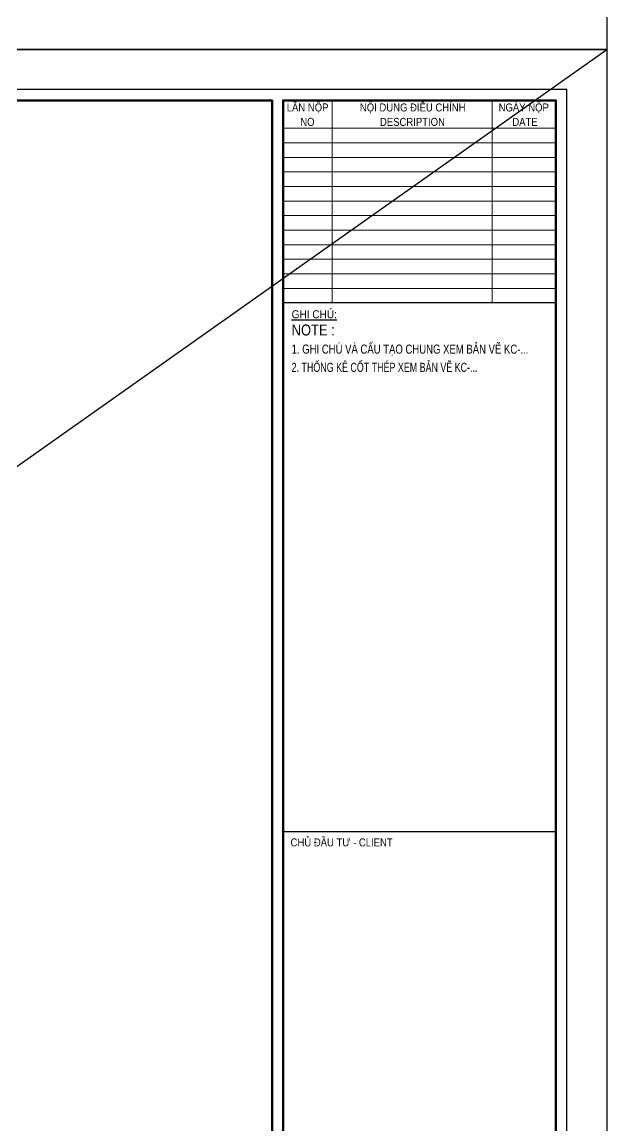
# Model space of a CAD drawing. Header units: millimetres. Extents: x 0 to 84100, y 0 to 158663.
# Drawn here: x 17007 to 21025, y 7455 to 15038 of the extents above; entities that cross this region are included whole.
import ezdxf

# ---------------------------------------------------------------- set-up
doc = ezdxf.new("R2010")
doc.units = ezdxf.units.MM
doc.header["$LTSCALE"] = 800
doc.header["$MEASUREMENT"] = 0
doc.layers.get('DEFPOINTS').update_dxf_attribs({"color": 87})
for name, color, linetype in [('CDC -TEXT KHUNG', 7, 'Continuous'), ('CDC-KHUNGTEN', 9, 'Continuous'), ('CDC.06.TEXT', 2, 'Continuous')]:
    doc.layers.add(name, color=color, linetype=linetype)
doc.layers.add('KCS_Plotter', color=11, linetype='Continuous', plot=False)
doc.styles.add('Arial', font='arial.ttf', dxfattribs={"width": 0.9, "height": 525})
doc.styles.add('Arial_4', font='arial.ttf', dxfattribs={"width": 0.75, "height": 3})
doc.styles.add('KT CDC', font='arial.ttf', dxfattribs={"width": 0.85})
doc.styles.add('VN simplex', font='arial.ttf', dxfattribs={"width": 0.7})

# ---------------------------------------------------------------- blocks, each defined once
blk = doc.blocks.new('CDTA1')
at = {"layer": 'CDC-KHUNGTEN', "color": 6, "lineweight": 25}
blk.add_line((0, 90), (-75, 90), dxfattribs=at)
at = {"layer": 'CDC-KHUNGTEN', "color": 6, "style": 'KT CDC', "width": 0.85}
blk.add_text('CHỦ ĐẦU TƯ - CLIENT', height=2.2, dxfattribs=at).set_placement((-72.93, 86))
blk = doc.blocks.new('Khung tên chuẩn')
at = {"layer": 'CDC-KHUNGTEN', "color": 8, "lineweight": 9}
for p, q in [((76550, 58000), (76550, 52433)), ((80950, 58000), (80950, 52433)), ((82700, 57233), (75200, 57233)), ((82700, 56833), (75200, 56833)), ((82700, 56433), (75200, 56433)), ((82700, 56033), (75200, 56033)), ((82700, 55633), (75200, 55633)), ((82700, 55233), (75200, 55233)), ((82700, 54833), (75200, 54833)), ((82700, 54433), (75200, 54433)), ((82700, 54033), (75200, 54033)), ((82700, 53633), (75200, 53633)), ((82700, 53233), (75200, 53233)), ((82700, 52833), (75200, 52833))]:
    blk.add_line(p, q, dxfattribs=at)
at = {"layer": 'CDC-KHUNGTEN', "color": 6, "lineweight": 25}
blk.add_line((82700, 52433), (75200, 52433), dxfattribs=at)
at = {"layer": 'CDC-KHUNGTEN', "color": 8}
blk.add_lwpolyline([(75096, 1100), (83000, 1100), (83000, 58300), (3000, 58300), (3000, 1100), (75096, 1100)], dxfattribs=at)
at = {"layer": 'CDC-KHUNGTEN', "color": 255, "lineweight": 60}
blk.add_lwpolyline([(74900, 1400), (74900, 58000), (3300, 58000), (3300, 1400), (74900, 1400)], close=True, dxfattribs=at)
blk.add_lwpolyline([(75200, 1400), (82700, 1400), (82700, 58000), (75200, 58000), (75200, 1400)], dxfattribs=at)
at = {"layer": 'DEFPOINTS', "color": 1, "ltscale": 0.2}
blk.add_lwpolyline([(0, 0), (0, 59400), (84100, 59400), (84100, 0), (0, 0)], close=True, dxfattribs=at)
at = {"layer": 'CDC-KHUNGTEN', "xscale": 100, "yscale": 100, "zscale": 100}
blk.add_blockref('CDTA1', (82700, 28900), dxfattribs=at)
at = {"layer": 'CDC -TEXT KHUNG', "color": 7, "style": 'KT CDC', "width": 0.85}
for s, p in [('NO', (75672, 57299)), ('DESCRIPTION', (77863, 57299)), ('DATE', (81501, 57299))]:
    blk.add_text(s, height=220, dxfattribs=at).set_placement(p)
at = {"layer": 'CDC -TEXT KHUNG', "char_height": 220, "attachment_point": 2, "line_spacing_factor": 0.941778, "style": 'KT CDC'}
for s, insert, width in [('LẦN NỘP', (75875, 57916), 1464.22), ('NỘI DUNG ĐIỀU CHỈNH', (78763, 57916), 3699.71), ('NGÀY NỘP', (81814, 57916), 1755.59)]:
    blk.add_mtext(s, dxfattribs=dict(at, insert=insert, width=width))
at = {"layer": 'CDC-KHUNGTEN', "color": 7, "style": 'Arial_4', "width": 0.85}
blk.add_text('NOTE :', height=300, dxfattribs=at).set_placement((75436, 51540))
at = {"layer": 'CDC-KHUNGTEN', "color": 6, "insert": (75436, 52233), "char_height": 220, "width": 1881.96, "attachment_point": 1, "style": 'Arial'}
blk.add_mtext('{\\LGHI CHÚ:}', dxfattribs=at)

msp = doc.modelspace()

# ---------------------------------------------------------------- linework, layer by layer
at = {"layer": 'KCS_Plotter'}
msp.add_line((0, 0), (21025, 14850), dxfattribs=at)

# ---------------------------------------------------------------- block references
at = {"xscale": 0.25, "yscale": 0.25, "zscale": 0.25}
for p in [(0, 14850), (0, 0)]:
    msp.add_blockref('Khung tên chuẩn', p, dxfattribs=at)

# ---------------------------------------------------------------- texts
at = {"layer": 'CDC.06.TEXT', "color": 2, "style": 'VN simplex'}
for s, width, p in [('1. GHI CHÚ VÀ CẤU TẠO CHUNG XEM BẢN VẼ KC-...', 0.75, (18858.9, 12760)), ('2. THỐNG KÊ CỐT THÉP XEM BẢN VẼ KC-...', 0.7, (18858.9, 12635))]:
    msp.add_text(s, height=62.5, dxfattribs=dict(at, width=width)).set_placement(p)

doc.saveas('drawing.dxf')
